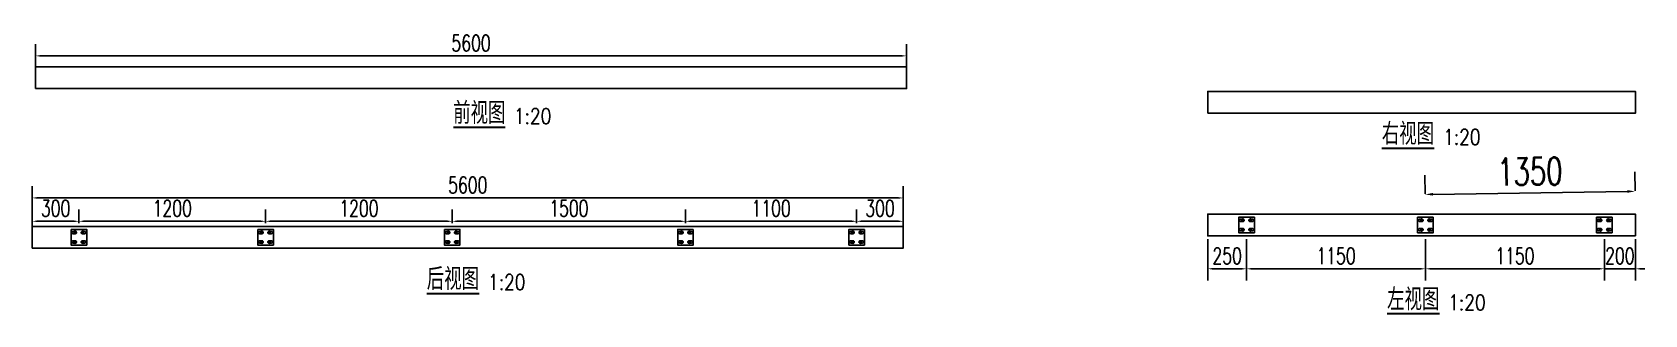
# Model space of a CAD drawing. Header units: millimetres. Extents: x -1471591 to 944464, y -468930 to 547002.
# Drawn here: x -967834 to -957467, y 16958 to 18771 of the extents above; entities that cross this region are included whole.
import ezdxf

# ---------------------------------------------------------------- set-up
doc = ezdxf.new("R2010")
doc.units = ezdxf.units.MM
doc.header["$LTSCALE"] = 10
doc.header["$PDMODE"] = 35
for name, color, linetype in [('DIM_SYMB', 3, 'Continuous'), ('PUB_TEXT', 7, 'Continuous'), ('W-STEEL_FRAME钢架', 3, 'Continuous')]:
    doc.layers.add(name, color=color, linetype=linetype)
doc.styles.get("Standard").update_dxf_attribs({"font": 'simplex.shx', "width": 0.8, "bigfont": 'hztxt.shx'})
doc.styles.add('STANDARD_T3', font='simplex.shx', dxfattribs={"width": 0.7, "bigfont": 'hztxt.shx'})
doc.dimstyles.new('W&&30', dxfattribs={"dimtxt": 105, "dimasz": 30, "dimexe": 75, "dimexo": 90, "dimgap": 30, "dimtad": 1, "dimdec": 0, "dimzin": 0, "dimdsep": 46, "dimtxsty": 'STANDARD_T3', "dimcen": 0.09, "dimclrd": 1, "dimclre": 1, "dimclrt": 7, "dimazin": 2, "dimtfac": 1, "dimtdec": 0, "dimtix": 1, "dimtmove": 2, "dimatfit": 3, "dimfxl": 0, "dimtolj": 1, "dimtzin": 0, "dimarcsym": 0})
doc.dimstyles.new('W&&50', dxfattribs={"dimtxt": 175, "dimasz": 50, "dimexe": 125, "dimexo": 150, "dimgap": 50, "dimtad": 1, "dimdec": 0, "dimzin": 0, "dimdsep": 46, "dimtxsty": 'STANDARD_T3', "dimcen": 0.09, "dimclrd": 1, "dimclre": 1, "dimclrt": 7, "dimazin": 2, "dimtfac": 1, "dimtdec": 0, "dimtix": 1, "dimtmove": 2, "dimatfit": 3, "dimfxl": 0, "dimtolj": 1, "dimtzin": 0, "dimarcsym": 0})

# ---------------------------------------------------------------- blocks, each defined once
blk = doc.blocks.new('*D298')
at = {"color": 1, "lineweight": -2, "transparency": 16777216}
for p, q in [((-967813, 18500), (-967813, 18695)), ((-962213, 18500), (-962213, 18695)), ((-967783, 18620), (-962243, 18620))]:
    blk.add_line(p, q, dxfattribs=at)
at = {"color": 1, "transparency": 16777216}
for points in [[(-967783, 18625), (-967783, 18615), (-967813, 18620)], [(-962243, 18625), (-962243, 18615), (-962213, 18620)]]:
    blk.add_solid(points, dxfattribs=at)
at = {"layer": 'Defpoints', "color": 0, "transparency": 16777216}
for p in [(-962213, 18620), (-967813, 18410), (-962213, 18410)]:
    blk.add_point(p, dxfattribs=at)
at = {"color": 7, "transparency": 16777216, "insert": (-965013, 18702), "char_height": 105, "attachment_point": 5, "style": 'STANDARD_T3'}
blk.add_mtext('\\A1;5600', dxfattribs=at)
blk = doc.blocks.new('$matou$00000140')
blk.add_lwpolyline([(-50, 50), (50, 50), (50, -50), (-50, -50)], close=True)
for points in [[(-22.5, 37.5), (-37.5, 37.5, 0.4142136), (-45, 30), (-45, 30, 0.4142136), (-37.5, 22.5), (-22.5, 22.5, 0.4142136), (-15, 30), (-15, 30, 0.4142136)], [(22.5, 37.5), (37.5, 37.5, -0.4142136), (45, 30), (45, 30, -0.4142136), (37.5, 22.5), (22.5, 22.5, -0.4142136), (15, 30), (15, 30, -0.4142136)], [(-22.5, -37.5), (-37.5, -37.5, -0.4142136), (-45, -30), (-45, -30, -0.4142136), (-37.5, -22.5), (-22.5, -22.5, -0.4142136), (-15, -30), (-15, -30, -0.4142136)], [(22.5, -37.5), (37.5, -37.5, 0.4142136), (45, -30), (45, -30, 0.4142136), (37.5, -22.5), (22.5, -22.5, 0.4142136), (15, -30), (15, -30, 0.4142136)]]:
    blk.add_lwpolyline(points, format="xyb", close=True)
blk = doc.blocks.new('*U301')
at = {"layer": 'W-STEEL_FRAME钢架', "color": 2}
for centre in [(-25, 33), (25, 33), (-25, -33), (25, -33)]:
    blk.add_circle(centre, 7, dxfattribs=at)
blk.add_blockref('$matou$00000140', (0, 0))
blk = doc.blocks.new('*U302')
at = {"color": 0, "linetype": 'ByBlock', "lineweight": -2}
for p in [(-2300, 0), (-1150, 0), (0, 0)]:
    blk.add_blockref('*U301', p, dxfattribs=at)
blk = doc.blocks.new('*D303')
at = {"color": 1, "lineweight": -2, "transparency": 16777216}
for p, q in [((-957727, 17444), (-957727, 17178)), ((-957527, 17444), (-957527, 17178)), ((-957757, 17253), (-957787, 17253)), ((-957527, 17253), (-957727, 17253)), ((-957497, 17253), (-957467, 17253))]:
    blk.add_line(p, q, dxfattribs=at)
at = {"color": 1, "transparency": 16777216}
for points in [[(-957757, 17258), (-957757, 17248), (-957727, 17253)], [(-957497, 17258), (-957497, 17248), (-957527, 17253)]]:
    blk.add_solid(points, dxfattribs=at)
at = {"layer": 'Defpoints', "color": 0, "transparency": 16777216}
for p in [(-957727, 17534), (-957527, 17534), (-957727, 17253)]:
    blk.add_point(p, dxfattribs=at)
at = {"color": 7, "transparency": 16777216, "insert": (-957627, 17336), "char_height": 105, "attachment_point": 5, "style": 'STANDARD_T3'}
blk.add_mtext('\\A1;200', dxfattribs=at)
blk = doc.blocks.new('*D304')
at = {"color": 1, "lineweight": -2, "transparency": 16777216}
for p, q in [((-958877, 17444), (-958877, 17178)), ((-957727, 17444), (-957727, 17178)), ((-957757, 17253), (-958847, 17253))]:
    blk.add_line(p, q, dxfattribs=at)
at = {"color": 1, "transparency": 16777216}
for points in [[(-958847, 17258), (-958847, 17248), (-958877, 17253)], [(-957757, 17258), (-957757, 17248), (-957727, 17253)]]:
    blk.add_solid(points, dxfattribs=at)
at = {"layer": 'Defpoints', "color": 0, "transparency": 16777216}
for p in [(-958877, 17534), (-957727, 17534), (-958877, 17253)]:
    blk.add_point(p, dxfattribs=at)
at = {"color": 7, "transparency": 16777216, "insert": (-958302, 17336), "char_height": 105, "attachment_point": 5, "style": 'STANDARD_T3'}
blk.add_mtext('\\A1;1150', dxfattribs=at)
blk = doc.blocks.new('*D305')
at = {"color": 1, "lineweight": -2, "transparency": 16777216}
for p, q in [((-960027, 17444), (-960027, 17178)), ((-958877, 17444), (-958877, 17178)), ((-958907, 17253), (-959997, 17253))]:
    blk.add_line(p, q, dxfattribs=at)
at = {"color": 1, "transparency": 16777216}
for points in [[(-959997, 17258), (-959997, 17248), (-960027, 17253)], [(-958907, 17258), (-958907, 17248), (-958877, 17253)]]:
    blk.add_solid(points, dxfattribs=at)
at = {"layer": 'Defpoints', "color": 0, "transparency": 16777216}
for p in [(-960027, 17534), (-958877, 17534), (-960027, 17253)]:
    blk.add_point(p, dxfattribs=at)
at = {"color": 7, "transparency": 16777216, "insert": (-959452, 17336), "char_height": 105, "attachment_point": 5, "style": 'STANDARD_T3'}
blk.add_mtext('\\A1;1150', dxfattribs=at)
blk = doc.blocks.new('*D306')
at = {"color": 1, "lineweight": -2, "transparency": 16777216}
for p, q in [((-960277, 17444), (-960277, 17178)), ((-960027, 17444), (-960027, 17178)), ((-960057, 17253), (-960247, 17253))]:
    blk.add_line(p, q, dxfattribs=at)
at = {"color": 1, "transparency": 16777216}
for points in [[(-960247, 17258), (-960247, 17248), (-960277, 17253)], [(-960057, 17258), (-960057, 17248), (-960027, 17253)]]:
    blk.add_solid(points, dxfattribs=at)
at = {"layer": 'Defpoints', "color": 0, "transparency": 16777216}
for p in [(-960277, 17534), (-960027, 17534), (-960277, 17253)]:
    blk.add_point(p, dxfattribs=at)
at = {"color": 7, "transparency": 16777216, "insert": (-960152, 17336), "char_height": 105, "attachment_point": 5, "style": 'STANDARD_T3'}
blk.add_mtext('\\A1;250', dxfattribs=at)
blk = doc.blocks.new('*D307')
at = {"color": 1, "lineweight": -2, "transparency": 16777216}
for p, q in [((-967834, 17476), (-967834, 17783)), ((-962234, 17476), (-962234, 17783)), ((-967804, 17708), (-962264, 17708))]:
    blk.add_line(p, q, dxfattribs=at)
at = {"color": 1, "transparency": 16777216}
for points in [[(-967804, 17713), (-967804, 17703), (-967834, 17708)], [(-962264, 17713), (-962264, 17703), (-962234, 17708)]]:
    blk.add_solid(points, dxfattribs=at)
at = {"layer": 'Defpoints', "color": 0, "transparency": 16777216}
for p in [(-962234, 17708), (-967834, 17386), (-962234, 17386)]:
    blk.add_point(p, dxfattribs=at)
at = {"color": 7, "transparency": 16777216, "insert": (-965034, 17791), "char_height": 105, "attachment_point": 5, "style": 'STANDARD_T3'}
blk.add_mtext('\\A1;5600', dxfattribs=at)
blk = doc.blocks.new('*U308')
at = {"layer": 'W-STEEL_FRAME钢架', "color": 2}
for centre in [(-25, 33), (25, 33), (-25, -33), (25, -33)]:
    blk.add_circle(centre, 7, dxfattribs=at)
blk.add_blockref('$matou$00000140', (0, 0))
blk = doc.blocks.new('*U309')
at = {"color": 0, "linetype": 'ByBlock', "lineweight": -2}
for p in [(0, 0), (1200, 0), (2400, 0)]:
    blk.add_blockref('*U308', p, dxfattribs=at)
blk = doc.blocks.new('*U310')
at = {"layer": 'W-STEEL_FRAME钢架', "color": 2}
for centre in [(-25, 33), (25, 33), (-25, -33), (25, -33)]:
    blk.add_circle(centre, 7, dxfattribs=at)
blk.add_blockref('$matou$00000140', (0, 0))
blk = doc.blocks.new('*U311')
at = {"color": 0, "linetype": 'ByBlock', "lineweight": -2}
for p in [(0, 0), (1100, 0)]:
    blk.add_blockref('*U310', p, dxfattribs=at)
blk = doc.blocks.new('*D312')
at = {"color": 1, "lineweight": -2, "transparency": 16777216}
for p, q in [((-967834, 17546), (-967834, 17633)), ((-967534, 17546), (-967534, 17633)), ((-967804, 17558), (-967564, 17558))]:
    blk.add_line(p, q, dxfattribs=at)
at = {"color": 1, "transparency": 16777216}
for points in [[(-967804, 17563), (-967804, 17553), (-967834, 17558)], [(-967564, 17563), (-967564, 17553), (-967534, 17558)]]:
    blk.add_solid(points, dxfattribs=at)
at = {"layer": 'Defpoints', "color": 0, "transparency": 16777216}
for p in [(-967534, 17558), (-967834, 17456), (-967534, 17456)]:
    blk.add_point(p, dxfattribs=at)
at = {"color": 7, "transparency": 16777216, "insert": (-967684, 17641), "char_height": 105, "attachment_point": 5, "style": 'STANDARD_T3'}
blk.add_mtext('\\A1;300', dxfattribs=at)
blk = doc.blocks.new('*D313')
at = {"color": 1, "lineweight": -2, "transparency": 16777216}
for p, q in [((-967534, 17546), (-967534, 17633)), ((-966334, 17546), (-966334, 17633)), ((-967504, 17558), (-966364, 17558))]:
    blk.add_line(p, q, dxfattribs=at)
at = {"color": 1, "transparency": 16777216}
for points in [[(-967504, 17563), (-967504, 17553), (-967534, 17558)], [(-966364, 17563), (-966364, 17553), (-966334, 17558)]]:
    blk.add_solid(points, dxfattribs=at)
at = {"layer": 'Defpoints', "color": 0, "transparency": 16777216}
for p in [(-966334, 17558), (-967534, 17456), (-966334, 17456)]:
    blk.add_point(p, dxfattribs=at)
at = {"color": 7, "transparency": 16777216, "insert": (-966934, 17641), "char_height": 105, "attachment_point": 5, "style": 'STANDARD_T3'}
blk.add_mtext('\\A1;1200', dxfattribs=at)
blk = doc.blocks.new('*D314')
at = {"color": 1, "lineweight": -2, "transparency": 16777216}
for p, q in [((-966334, 17546), (-966334, 17633)), ((-965134, 17546), (-965134, 17633)), ((-966304, 17558), (-965164, 17558))]:
    blk.add_line(p, q, dxfattribs=at)
at = {"color": 1, "transparency": 16777216}
for points in [[(-966304, 17563), (-966304, 17553), (-966334, 17558)], [(-965164, 17563), (-965164, 17553), (-965134, 17558)]]:
    blk.add_solid(points, dxfattribs=at)
at = {"layer": 'Defpoints', "color": 0, "transparency": 16777216}
for p in [(-965134, 17558), (-966334, 17456), (-965134, 17456)]:
    blk.add_point(p, dxfattribs=at)
at = {"color": 7, "transparency": 16777216, "insert": (-965734, 17641), "char_height": 105, "attachment_point": 5, "style": 'STANDARD_T3'}
blk.add_mtext('\\A1;1200', dxfattribs=at)
blk = doc.blocks.new('*D315')
at = {"color": 1, "lineweight": -2, "transparency": 16777216}
for p, q in [((-965134, 17546), (-965134, 17633)), ((-963634, 17546), (-963634, 17633)), ((-965104, 17558), (-963664, 17558))]:
    blk.add_line(p, q, dxfattribs=at)
at = {"color": 1, "transparency": 16777216}
for points in [[(-965104, 17563), (-965104, 17553), (-965134, 17558)], [(-963664, 17563), (-963664, 17553), (-963634, 17558)]]:
    blk.add_solid(points, dxfattribs=at)
at = {"layer": 'Defpoints', "color": 0, "transparency": 16777216}
for p in [(-963634, 17558), (-965134, 17456), (-963634, 17456)]:
    blk.add_point(p, dxfattribs=at)
at = {"color": 7, "transparency": 16777216, "insert": (-964384, 17641), "char_height": 105, "attachment_point": 5, "style": 'STANDARD_T3'}
blk.add_mtext('\\A1;1500', dxfattribs=at)
blk = doc.blocks.new('*D316')
at = {"color": 1, "lineweight": -2, "transparency": 16777216}
for p, q in [((-963634, 17546), (-963634, 17633)), ((-962534, 17546), (-962534, 17633)), ((-963604, 17558), (-962564, 17558))]:
    blk.add_line(p, q, dxfattribs=at)
at = {"color": 1, "transparency": 16777216}
for points in [[(-963604, 17563), (-963604, 17553), (-963634, 17558)], [(-962564, 17563), (-962564, 17553), (-962534, 17558)]]:
    blk.add_solid(points, dxfattribs=at)
at = {"layer": 'Defpoints', "color": 0, "transparency": 16777216}
for p in [(-962534, 17558), (-963634, 17456), (-962534, 17456)]:
    blk.add_point(p, dxfattribs=at)
at = {"color": 7, "transparency": 16777216, "insert": (-963084, 17641), "char_height": 105, "attachment_point": 5, "style": 'STANDARD_T3'}
blk.add_mtext('\\A1;1100', dxfattribs=at)
blk = doc.blocks.new('*D317')
at = {"color": 1, "lineweight": -2, "transparency": 16777216}
for p, q in [((-962534, 17546), (-962534, 17633)), ((-962234, 17546), (-962234, 17633)), ((-962504, 17558), (-962264, 17558))]:
    blk.add_line(p, q, dxfattribs=at)
at = {"color": 1, "transparency": 16777216}
for points in [[(-962504, 17563), (-962504, 17553), (-962534, 17558)], [(-962264, 17563), (-962264, 17553), (-962234, 17558)]]:
    blk.add_solid(points, dxfattribs=at)
at = {"layer": 'Defpoints', "color": 0, "transparency": 16777216}
for p in [(-962234, 17558), (-962534, 17456), (-962234, 17456)]:
    blk.add_point(p, dxfattribs=at)
at = {"color": 7, "transparency": 16777216, "insert": (-962384, 17641), "char_height": 105, "attachment_point": 5, "style": 'STANDARD_T3'}
blk.add_mtext('\\A1;300', dxfattribs=at)
blk = doc.blocks.new('*D1433')
at = {"color": 1, "lineweight": -2, "transparency": 16777216}
for p, q in [((-958879, 17734), (-958881, 17855)), ((-957529, 17754), (-957531, 17875)), ((-957579, 17750), (-958829, 17731))]:
    blk.add_line(p, q, dxfattribs=at)
at = {"color": 1, "transparency": 16777216}
for points in [[(-958829, 17740), (-958829, 17723), (-958879, 17730)], [(-957579, 17758), (-957579, 17741), (-957529, 17750)]]:
    blk.add_solid(points, dxfattribs=at)
at = {"layer": 'Defpoints', "color": 0, "transparency": 16777216}
for p in [(-958879, 17730), (-958877, 17584), (-957527, 17604)]:
    blk.add_point(p, dxfattribs=at)
at = {"color": 7, "transparency": 16777216, "insert": (-958206, 17878), "char_height": 175, "attachment_point": 5, "rotation": 0.8488, "style": 'STANDARD_T3'}
blk.add_mtext('\\A1;1350', dxfattribs=at)

msp = doc.modelspace()

# ---------------------------------------------------------------- linework, layer by layer
at = {"layer": 'DIM_SYMB', "const_width": 14}
for points in [[(-965127.9, 18161.7), (-964793, 18161.7)], [(-959157.7, 18026.8), (-958819.3, 18026.8)], [(-965297.8, 17092.9), (-964959.4, 17092.9)], [(-959123.6, 16965.3), (-958786.1, 16965.3)]]:
    msp.add_lwpolyline(points, dxfattribs=at)
at = {"layer": 'W-STEEL_FRAME钢架'}
for points in [[(-967812.6, 18409.9), (-962212.6, 18409.9), (-962212.6, 18549.9), (-967812.6, 18549.9)], [(-960277.2, 18251.3), (-957527.2, 18251.3), (-957527.2, 18391.3), (-960277.2, 18391.3)], [(-967834.2, 17385.6), (-962234.2, 17385.6), (-962234.2, 17525.6), (-967834.2, 17525.6)], [(-957527.2, 17463.9), (-960277.2, 17463.9), (-960277.2, 17603.9), (-957527.2, 17603.9)]]:
    msp.add_lwpolyline(points, close=True, dxfattribs=at)

# ---------------------------------------------------------------- block references
at = {"xscale": -1}
for name, p in [('*U302', (-960027.2, 17533.9)), ('*U311', (-962534.2, 17455.6))]:
    msp.add_blockref(name, p, dxfattribs=at)
msp.add_blockref('*U309', (-967534.2, 17455.6))

# ---------------------------------------------------------------- texts
at = {"layer": 'PUB_TEXT', "color": 7, "width": 0.8}
for s, height, p in [('前视图', 140, (-965127.9, 18183.1)), ('1:20', 100, (-964737, 18183.1)), ('右视图', 140, (-959157.7, 18049.3)), ('1:20', 100, (-958763.3, 18049.3)), ('后视图', 140, (-965297.8, 17117.6)), ('1:20', 100, (-964903.4, 17117.6)), ('左视图', 140, (-959123.6, 16986.6)), ('1:20', 100, (-958730.1, 16986.6))]:
    msp.add_text(s, height=height, dxfattribs=at).set_placement(p)

# ---------------------------------------------------------------- dimensions: what is measured, and where the dimension line sits
for base, p1, p2, picture, middle in [((-962212.6, 18620), (-967812.6, 18409.9), (-962212.6, 18409.9), '*D298', (-965012.6, 18702.5)), ((-962234.2, 17708.1), (-967834.2, 17385.6), (-962234.2, 17385.6), '*D307', (-965034.2, 17790.6)), ((-967534.2, 17558.5), (-967834.2, 17455.6), (-967534.2, 17455.6), '*D312', (-967684.2, 17641)), ((-966334.2, 17558.5), (-967534.2, 17455.6), (-966334.2, 17455.6), '*D313', (-966934.2, 17641)), ((-965134.2, 17558.5), (-966334.2, 17455.6), (-965134.2, 17455.6), '*D314', (-965734.2, 17641)), ((-963634.2, 17558.5), (-965134.2, 17455.6), (-963634.2, 17455.6), '*D315', (-964384.2, 17641)), ((-962534.2, 17558.5), (-963634.2, 17455.6), (-962534.2, 17455.6), '*D316', (-963084.2, 17641)), ((-962234.2, 17558.5), (-962534.2, 17455.6), (-962234.2, 17455.6), '*D317', (-962384.2, 17641))]:
    dim = msp.add_linear_dim(base=base, p1=p1, p2=p2, dimstyle='W&&30')
    dim.commit()
    dim.dimension.update_dxf_attribs({"geometry": picture, "text_midpoint": middle})
dim = msp.add_aligned_dim(p1=(-957527.2, 17603.9), p2=(-958877.2, 17583.9), distance=-146.5, dimstyle='W&&50')
dim.commit()
dim.dimension.update_dxf_attribs({"geometry": '*D1433', "text_midpoint": (-958206.4, 17877.9)})
for base, p1, p2, picture, middle in [((-960277.2, 17253.4), (-960027.2, 17533.9), (-960277.2, 17533.9), '*D306', (-960152.2, 17335.9)), ((-960027.2, 17253.4), (-958877.2, 17533.9), (-960027.2, 17533.9), '*D305', (-959452.2, 17335.9)), ((-958877.2, 17253.4), (-957727.2, 17533.9), (-958877.2, 17533.9), '*D304', (-958302.2, 17335.9)), ((-957727.2, 17253.4), (-957527.2, 17533.9), (-957727.2, 17533.9), '*D303', (-957627.2, 17335.9))]:
    dim = msp.add_linear_dim(base=base, p1=p1, p2=p2, angle=180, dimstyle='W&&30')
    dim.commit()
    dim.dimension.update_dxf_attribs({"geometry": picture, "text_midpoint": middle})

doc.saveas('drawing.dxf')
